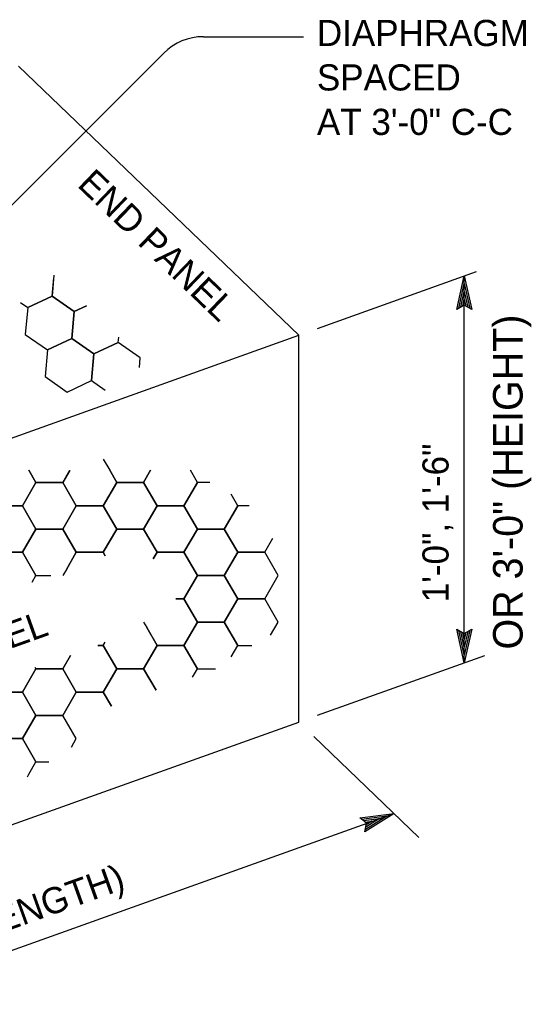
# Model space of a CAD drawing. Extents: x -894 to 866, y -472 to 714.
# Drawn here: x -329.4 to -192.4, y -266.7 to -5.7 of the extents above; entities that cross this region are included whole.
import ezdxf

# ---------------------------------------------------------------- set-up
doc = ezdxf.new("R2010")
doc.units = 0
for name, color, linetype in [('56 Stage 3 Anno', 7, 'Continuous'), ('57 Undefined', 7, 'Continuous'), ('60 Nongeo Data', 7, 'Continuous')]:
    doc.layers.add(name, color=color, linetype=linetype)

msp = doc.modelspace()

# ---------------------------------------------------------------- linework, layer by layer
at = {"layer": '56 Stage 3 Anno'}
for p, q in [((-280.19, -10.3), (-253.4, -10.3)), ((-376.18, -100.08), (-290.79, -14.69)), ((-249.68, -88.38), (-207.12, -73.14)), ((-212.42, -83.32), (-210.41, -74.32)), ((-210.41, -177.88), (-210.41, -74.32)), ((-210.41, -74.32), (-210.41, -74.32)), ((-210.41, -74.32), (-208.42, -83.32)), ((-211.89, -82.99), (-210.41, -76.39)), ((-210.4, -76.4), (-208.95, -82.96)), ((-211.35, -82.64), (-210.41, -78.46)), ((-210.83, -82.38), (-210.42, -80.53)), ((-210.42, -80.53), (-210.01, -82.35)), ((-210.41, -78.46), (-209.47, -82.7)), ((-210.41, -82.12), (-212.42, -83.32)), ((-212.42, -83.32), (-212.42, -83.32)), ((-208.42, -83.32), (-210.41, -82.12)), ((-208.42, -83.32), (-208.42, -83.32)), ((-210.41, -177.88), (-212.41, -168.88)), ((-212.41, -168.88), (-212.41, -168.88)), ((-212.41, -168.88), (-210.41, -170.08)), ((-210.42, -175.8), (-211.87, -169.24)), ((-210.41, -173.74), (-211.35, -169.5)), ((-210.41, -170.08), (-208.4, -168.88)), ((-208.4, -168.88), (-210.41, -177.88)), ((-208.93, -169.21), (-210.41, -175.81)), ((-209.47, -169.56), (-210.41, -173.74)), ((-208.4, -168.88), (-208.4, -168.88)), ((-210.41, -171.67), (-210.81, -169.85)), ((-209.99, -169.82), (-210.41, -171.67)), ((-249.68, -191.95), (-204.94, -175.92)), ((-210.41, -177.88), (-210.41, -177.88)), ((-222.52, -224.62), (-250.65, -197.61)), ((-430.19, -290.21), (-229.19, -218.21)), ((-238.34, -219.35), (-229.19, -218.21)), ((-237.86, -219.74), (-231.14, -218.9)), ((-229.19, -218.21), (-236.99, -223.12)), ((-231.16, -218.92), (-236.84, -222.49)), ((-229.19, -218.21), (-229.19, -218.21)), ((-236.54, -220.84), (-238.34, -219.35)), ((-238.34, -219.35), (-238.34, -219.35)), ((-237.35, -220.13), (-233.1, -219.6)), ((-236.99, -223.12), (-236.54, -220.84)), ((-236.92, -220.53), (-235.05, -220.3)), ((-233.1, -219.6), (-236.77, -221.91)), ((-235.05, -220.3), (-236.62, -221.29)), ((-236.99, -223.12), (-236.99, -223.12))]:
    msp.add_line(p, q, dxfattribs=at)
msp.add_arc((-280.19, -25.3), 15, 90, 135, dxfattribs=at)
at = {"layer": '60 Nongeo Data'}
for p, q in [((-254.68, -90.17), (-329.68, -18.17)), ((-455.68, -162.17), (-254.68, -90.17)), ((-254.68, -193.74), (-254.68, -90.17)), ((-455.68, -265.74), (-254.68, -193.74))]:
    msp.add_line(p, q, dxfattribs=at)
for points in [[(-320.19, -74.1), (-320.68, -79.76), (-314.79, -83.89), (-311.5, -82.36)], [(-320.68, -79.76), (-320.25, -74.85)], [(-329.11, -81.47), (-327.21, -82.8), (-320.68, -79.76)], [(-315.41, -91.06), (-314.79, -83.89), (-320.68, -79.76), (-327.21, -82.8), (-327.84, -89.97), (-321.94, -94.1), (-315.41, -91.06)], [(-311.5, -82.36), (-314.79, -83.89), (-315.41, -91.06), (-309.52, -95.19), (-302.99, -92.15)], [(-311.57, -82.39), (-314.79, -83.89), (-315.41, -91.06), (-309.52, -95.19), (-302.99, -92.15)], [(-310.14, -102.36), (-309.51, -95.19), (-315.41, -91.06), (-321.94, -94.1), (-322.57, -101.28), (-316.67, -105.41), (-310.14, -102.36)], [(-302.99, -92.15), (-302.86, -90.69)], [(-297.31, -98.83), (-297.09, -96.28), (-302.99, -92.15), (-309.51, -95.19), (-310.14, -102.36), (-306.47, -104.93)], [(-307, -123.37), (-305.27, -126.35)], [(-339.4, -129.61), (-335.8, -135.84), (-328.6, -135.84), (-325, -129.61), (-326.9, -126.32)], [(-326.9, -126.32), (-325, -129.61), (-317.8, -129.61), (-315.92, -126.35)], [(-317.8, -129.61), (-314.2, -135.84), (-307, -135.84), (-303.4, -129.61), (-305.27, -126.35)], [(-315.95, -126.4), (-317.8, -129.61)], [(-305.27, -126.35), (-303.4, -129.61), (-296.2, -129.61), (-294.32, -126.35)], [(-294.32, -126.35), (-296.2, -129.61)], [(-296.2, -129.61), (-292.6, -135.84), (-285.4, -135.84), (-281.8, -129.61), (-283.67, -126.36)], [(-328.6, -135.84), (-325, -142.08), (-317.8, -142.08), (-314.2, -135.84), (-317.8, -129.61), (-325, -129.61), (-328.6, -135.84)], [(-307, -135.84), (-303.4, -142.08), (-296.2, -142.08), (-292.6, -135.84), (-296.2, -129.61), (-303.4, -129.61), (-307, -135.84)], [(-278.49, -129.61), (-281.8, -129.61), (-285.4, -135.84)], [(-285.4, -135.84), (-281.8, -142.08), (-274.6, -142.08), (-271, -135.84), (-272.76, -132.79)], [(-339.4, -142.08), (-335.8, -148.31), (-328.6, -148.31), (-325, -142.08), (-328.6, -135.84), (-335.8, -135.84), (-339.4, -142.08)], [(-317.8, -142.08), (-314.2, -148.31), (-307, -148.31), (-303.4, -142.08), (-307, -135.84), (-314.2, -135.84), (-317.8, -142.08)], [(-296.2, -142.08), (-292.6, -148.31), (-285.4, -148.31), (-281.8, -142.08), (-285.4, -135.84), (-292.6, -135.84), (-296.2, -142.08)], [(-267.97, -135.84), (-271, -135.84), (-274.6, -142.08)], [(-316.85, -152.91), (-314.2, -148.31), (-317.8, -142.08), (-325, -142.08), (-328.6, -148.31)], [(-293.61, -150.07), (-292.6, -148.31), (-296.2, -142.08), (-303.4, -142.08), (-307, -148.31)], [(-285.4, -148.31), (-281.8, -154.55), (-274.6, -154.55), (-271, -148.31), (-274.6, -142.08), (-281.8, -142.08), (-285.4, -148.31)], [(-274.6, -142.08), (-271, -148.31), (-263.8, -148.31), (-261.61, -144.53)], [(-325.99, -156.27), (-325, -154.55), (-328.6, -148.31), (-335.8, -148.31), (-339.4, -154.55)], [(-328.6, -148.31), (-325, -154.55), (-321.05, -154.55)], [(-306.44, -149.28), (-307, -148.31), (-314.2, -148.31), (-316.85, -152.91)], [(-307, -148.31), (-306.44, -149.28)], [(-287.61, -160.78), (-285.4, -160.78), (-281.8, -154.55), (-285.4, -148.31), (-292.6, -148.31), (-293.61, -150.07)], [(-274.6, -154.55), (-271, -160.78), (-263.8, -160.78), (-260.2, -154.55), (-263.8, -148.31), (-271, -148.31), (-274.6, -154.55)], [(-316.85, -152.91), (-317.8, -154.55)], [(-285.4, -160.78), (-281.8, -167.02), (-274.6, -167.02), (-271, -160.78), (-274.6, -154.55), (-281.8, -154.55), (-285.4, -160.78)], [(-295.36, -168.46), (-292.6, -173.25), (-285.4, -173.25), (-281.8, -167.02), (-285.4, -160.78), (-287.61, -160.78)], [(-262.2, -170.49), (-260.2, -167.02), (-263.8, -160.78), (-271, -160.78), (-274.6, -167.02)], [(-296.2, -167.02), (-295.36, -168.46)], [(-272.77, -176.32), (-271, -173.25), (-274.6, -167.02), (-281.8, -167.02), (-285.4, -173.25)], [(-274.6, -167.02), (-271, -173.25), (-267.23, -173.25)], [(-307, -173.25), (-303.4, -179.49), (-296.2, -179.49), (-292.6, -173.25), (-295.36, -168.46)], [(-317.8, -179.49), (-314.2, -185.72), (-307, -185.72), (-303.4, -179.49), (-307, -173.25), (-308.36, -173.25)], [(-308.43, -173.25), (-307, -173.25), (-306.49, -172.38)], [(-283.09, -181.72), (-281.8, -179.49), (-285.4, -173.25), (-292.6, -173.25), (-296.2, -179.49)], [(-285.4, -173.25), (-281.8, -179.49), (-276.99, -179.49)], [(-325.22, -179.11), (-325, -179.49), (-317.8, -179.49), (-315.74, -175.92)], [(-315.74, -175.92), (-317.8, -179.49)], [(-337.12, -183.43), (-335.8, -185.72), (-328.6, -185.72), (-325, -179.49), (-325.22, -179.11)], [(-328.6, -185.72), (-325, -191.96), (-317.8, -191.96), (-314.2, -185.72), (-317.8, -179.49), (-325, -179.49), (-328.6, -185.72)], [(-292.87, -185.25), (-296.2, -179.49), (-303.4, -179.49), (-307, -185.72)], [(-296.2, -179.49), (-292.87, -185.25)], [(-339.4, -191.96), (-335.8, -198.19), (-328.6, -198.19), (-325, -191.96), (-328.6, -185.72), (-335.8, -185.72), (-339.4, -191.96)], [(-304.79, -189.54), (-307, -185.72), (-314.2, -185.72), (-317.8, -191.96)], [(-307, -185.72), (-304.79, -189.54)], [(-315.5, -200.46), (-314.2, -198.19), (-317.8, -191.96), (-325, -191.96), (-328.6, -198.19)], [(-326.87, -207.68), (-325, -204.43), (-328.6, -198.19), (-335.8, -198.19), (-339.4, -204.43)], [(-328.6, -198.19), (-325, -204.43), (-321.55, -204.43)], [(-327.28, -208.38), (-326.87, -207.68)]]:
    msp.add_lwpolyline(points, dxfattribs=at)

# ---------------------------------------------------------------- texts
at = {"layer": '57 Undefined'}
for s, p in [('DIAPHRAGM', (-249.82, -12.8)), ('SPACED', (-249.82, -24.7)), ('AT 3\'-0" C-C', (-249.82, -36.6))]:
    msp.add_text(s, height=7, dxfattribs=at).set_placement(p)
for s, height, rotation, p in [('END PANEL', 7, 316.1691, (-314.2, -50.21)), ('OR 3\'-0" (HEIGHT)', 7.8963, 90, (-194.8, -174.34)), ('1\'-0", 1\'-6"', 7, 90, (-214.6, -161.68)), ('FRONT PANEL', 7, 19.708, (-382.9, -192.47)), ('6\'-0", 9\'-0" OR 12\'-0" (LENGTH)', 7, 19.708, (-425.31, -282.89))]:
    msp.add_text(s, height=height, rotation=rotation, dxfattribs=at).set_placement(p)

doc.saveas('drawing.dxf')
